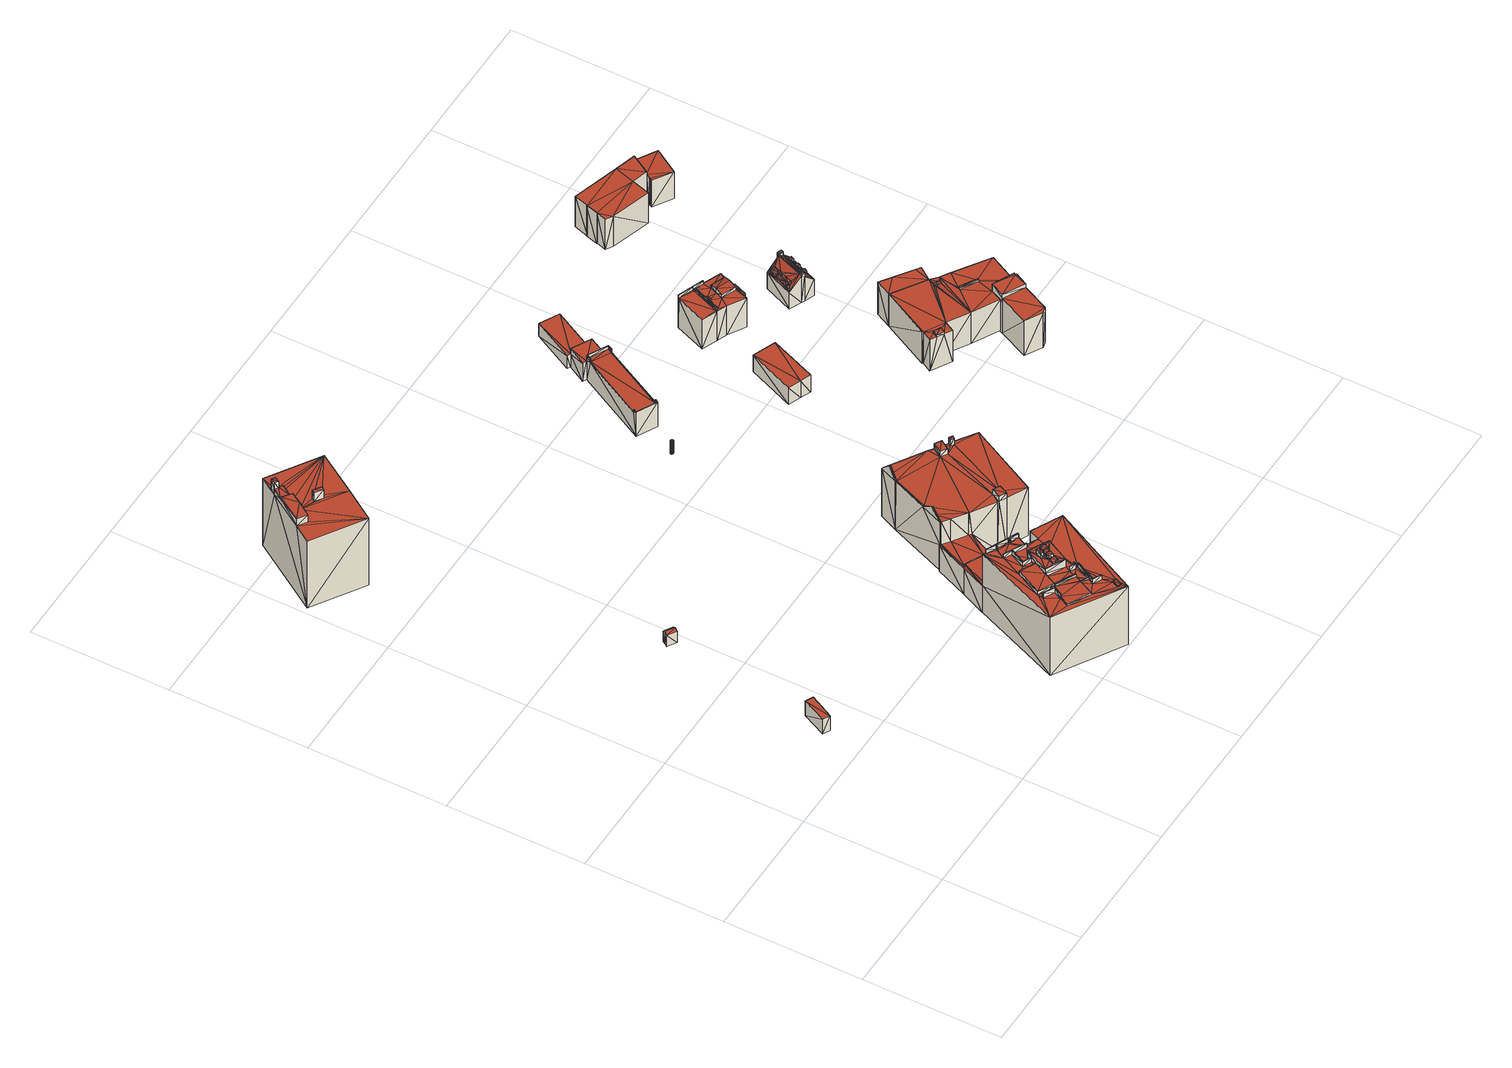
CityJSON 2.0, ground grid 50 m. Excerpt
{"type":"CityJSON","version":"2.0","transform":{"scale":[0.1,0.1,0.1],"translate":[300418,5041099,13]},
"CityObjects":{
"building1":{"type":"Building","geometry":[{"type":"MultiSurface","lod":"2","boundaries":[[[0,1,2]],[[2,1,3]],[[4,2,5]],[[2,3,5]],[[6,3,1]],[[6,5,3]],[[7,1,0]],[[7,6,1]],[[7,0,4]],[[0,2,4]],[[7,4,6]],[[4,5,6]]],"semantics":{"surfaces":[{"type":"GroundSurface"},{"type":"WallSurface"},{"type":"RoofSurface"}],"values":[0,0,1,1,1,1,1,1,1,1,2,2]}}]},
"building2":{"type":"Building","geometry":[{"type":"MultiSurface","lod":"2","boundaries":[[[8,9,10]],[[8,11,9]],[[8,12,11]],[[13,8,10]],[[9,11,14]],[[15,9,14]],[[16,9,15]],[[16,10,9]],[[17,14,12]],[[12,14,11]],[[18,17,8]],[[8,17,12]],[[19,8,13]],[[19,18,8]],[[19,10,16]],[[19,13,10]],[[18,15,14]],[[18,14,17]],[[19,16,18]],[[18,16,15]]],"semantics":{"surfaces":[{"type":"GroundSurface"},{"type":"WallSurface"},{"type":"RoofSurface"}],"values":[0,0,0,0,1,1,1,1,1,1,1,1,1,1,1,1,2,2,2,2]}}]},
"building3":{"type":"Building","geometry":[{"type":"MultiSurface","lod":"2","boundaries":[[[20,21,22]],[[20,23,21]],[[24,25,26]],[[24,26,27]],[[28,27,29]],[[28,24,27]],[[30,28,29]],[[31,28,30]],[[32,33,21]],[[32,21,23]],[[34,20,35]],[[20,22,35]],[[36,37,38]],[[37,26,38]],[[35,22,37]],[[22,21,37]],[[39,38,25]],[[26,21,33]],[[38,26,25]],[[37,21,26]],[[40,41,42]],[[42,41,43]],[[40,44,45]],[[40,42,44]],[[44,46,47]],[[45,44,47]],[[41,47,46]],[[41,46,43]],[[48,49,50]],[[50,49,51]],[[52,53,54]],[[54,53,55]],[[51,37,36]],[[51,56,37]],[[53,38,39]],[[31,53,39]],[[30,55,53]],[[31,30,53]],[[52,57,50]],[[52,54,57]],[[58,32,23]],[[34,58,20]],[[20,58,23]],[[59,51,49]],[[59,60,51]],[[61,56,51]],[[60,61,51]],[[62,50,57]],[[63,48,50]],[[64,50,62]],[[63,50,64]],[[63,64,59]],[[64,60,59]],[[58,29,32]],[[32,27,26]],[[32,29,27]],[[32,26,33]],[[60,37,61]],[[35,37,60]],[[34,64,62]],[[34,35,64]],[[35,60,64]],[[61,37,56]],[[34,62,54]],[[34,30,29]],[[34,54,30]],[[54,55,30]],[[54,62,57]],[[34,42,58]],[[34,29,44]],[[34,44,42]],[[58,43,29]],[[58,42,43]],[[44,29,46]],[[43,46,29]],[[41,45,47]],[[40,45,41]],[[48,59,49]],[[63,59,48]],[[50,38,53]],[[50,51,38]],[[51,36,38]],[[52,50,53]],[[28,25,24]],[[28,39,25]],[[31,39,28]]],"semantics":{"surfaces":[{"type":"GroundSurface"},{"type":"WallSurface"},{"type":"RoofSurface"}],"values":[0,0,1,1,1,1,1,1,1,1,1,1,1,1,1,1,1,1,1,1,1,1,1,1,1,1,1,1,1,1,1,1,1,1,1,1,1,1,1,1,1,1,1,1,1,1,1,1,1,1,1,1,1,2,2,2,2,2,2,2,2,2,2,2,2,2,2,2,2,2,2,2,2,2,2,2,2,2,2,2,2,2,2,2,2,2]}}]},
"building4":{"type":"Building","geometry":[{"type":"MultiSurface","lod":"2","boundaries":[[[65,66,67]],[[68,69,70]],[[68,70,71]],[[70,72,71]],[[72,73,74]],[[75,76,73]],[[76,74,73]],[[77,78,76]],[[79,77,80]],[[79,81,77]],[[77,81,78]],[[82,83,66]],[[76,78,74]],[[72,74,71]],[[71,74,84]],[[68,71,85]],[[82,66,65]],[[85,71,86]],[[68,85,87]],[[65,67,88]],[[89,68,87]],[[88,67,90]],[[89,87,91]],[[92,68,89]],[[90,68,92]],[[90,67,68]],[[93,94,95]],[[96,93,95]],[[97,95,98]],[[97,99,96]],[[95,100,98]],[[101,102,99]],[[97,96,95]],[[97,101,99]],[[103,100,104]],[[104,100,105]],[[103,98,100]],[[106,107,78]],[[106,78,81]],[[108,79,109]],[[79,80,109]],[[80,77,110]],[[109,80,110]],[[108,106,81]],[[108,81,79]],[[111,112,113]],[[113,112,114]],[[111,113,115]],[[113,116,115]],[[112,117,118]],[[112,118,114]],[[115,116,117]],[[116,118,117]],[[119,74,78]],[[120,119,107]],[[119,78,107]],[[110,77,121]],[[77,76,121]],[[122,123,75]],[[75,123,76]],[[123,121,76]],[[122,124,123]],[[124,125,123]],[[123,125,126]],[[127,128,129]],[[128,130,129]],[[100,127,128]],[[105,128,131]],[[100,128,105]],[[132,133,134]],[[132,135,133]],[[127,132,128]],[[127,135,132]],[[95,94,136]],[[94,137,136]],[[136,137,135]],[[137,133,135]],[[138,139,140]],[[140,139,141]],[[138,142,143]],[[138,140,142]],[[144,145,146]],[[144,147,145]],[[144,143,147]],[[147,143,142]],[[145,148,149]],[[150,151,152]],[[146,145,149]],[[150,149,151]],[[151,153,154]],[[151,154,155]],[[146,149,150]],[[152,151,155]],[[139,155,154]],[[139,154,141]],[[156,157,158]],[[156,159,157]],[[160,158,161]],[[161,158,157]],[[162,163,164]],[[163,165,166]],[[163,166,164]],[[164,166,167]],[[164,167,168]],[[169,168,170]],[[170,168,167]],[[162,156,163]],[[162,171,156]],[[172,160,173]],[[173,160,161]],[[149,174,175]],[[149,148,174]],[[151,172,153]],[[153,172,173]],[[176,175,177]],[[177,175,174]],[[178,176,177]],[[179,180,176]],[[179,176,178]],[[181,182,183]],[[181,184,182]],[[183,182,185]],[[183,185,186]],[[187,185,188]],[[187,186,185]],[[189,187,188]],[[189,188,190]],[[189,191,192]],[[189,190,191]],[[192,184,181]],[[192,191,184]],[[169,170,193]],[[169,193,194]],[[171,194,156]],[[156,193,159]],[[156,194,193]],[[195,165,163]],[[195,196,165]],[[132,197,198]],[[132,134,197]],[[195,198,196]],[[196,198,197]],[[179,128,127]],[[179,178,128]],[[178,131,128]],[[96,199,93]],[[96,200,199]],[[99,201,202]],[[99,102,201]],[[203,204,200]],[[204,199,200]],[[205,202,201]],[[206,202,205]],[[207,206,205]],[[207,205,208]],[[209,208,210]],[[209,207,208]],[[211,212,213]],[[212,214,213]],[[203,214,204]],[[203,213,214]],[[209,210,212]],[[209,212,211]],[[215,86,216]],[[215,85,86]],[[216,86,71]],[[216,71,217]],[[217,84,218]],[[217,71,84]],[[119,218,74]],[[74,218,84]],[[219,220,217]],[[221,222,223]],[[224,225,222]],[[221,224,222]],[[223,222,219]],[[222,220,219]],[[226,72,70]],[[226,224,72]],[[224,227,73]],[[221,227,224]],[[224,73,72]],[[228,229,69]],[[228,69,68]],[[69,226,70]],[[226,230,231]],[[229,230,226]],[[229,226,69]],[[230,222,231]],[[231,222,225]],[[232,233,234]],[[232,235,233]],[[232,236,235]],[[236,237,235]],[[238,239,240]],[[238,240,241]],[[90,92,240]],[[239,90,240]],[[240,92,242]],[[243,65,244]],[[65,88,244]],[[243,244,245]],[[244,88,246]],[[247,82,248]],[[248,65,243]],[[82,65,248]],[[249,248,243]],[[246,88,239]],[[88,90,239]],[[250,89,251]],[[89,91,251]],[[251,91,252]],[[242,92,250]],[[92,89,250]],[[241,240,253]],[[241,253,254]],[[255,253,256]],[[255,254,253]],[[238,255,256]],[[238,256,239]],[[257,258,259]],[[66,260,259]],[[257,259,260]],[[66,259,67]],[[259,261,67]],[[262,66,83]],[[262,260,66]],[[67,228,68]],[[228,263,264]],[[263,265,264]],[[261,263,228]],[[261,228,67]],[[265,266,264]],[[264,266,267]],[[267,237,268]],[[237,269,215]],[[266,237,267]],[[237,215,268]],[[249,270,271]],[[249,271,248]],[[247,262,83]],[[247,83,82]],[[272,257,260]],[[273,257,272]],[[274,275,258]],[[275,259,258]],[[273,272,274]],[[272,275,274]],[[244,276,277]],[[245,244,277]],[[270,276,271]],[[270,277,276]],[[251,278,279]],[[278,280,279]],[[252,91,87]],[[252,281,282]],[[252,87,281]],[[281,87,283]],[[87,234,283]],[[234,269,284]],[[87,85,215]],[[234,215,269]],[[87,215,234]],[[285,286,287]],[[285,288,286]],[[289,287,290]],[[290,287,286]],[[291,289,290]],[[291,290,292]],[[293,294,295]],[[293,295,296]],[[285,296,288]],[[288,296,295]],[[122,294,293]],[[75,73,227]],[[122,227,294]],[[294,297,298]],[[227,297,294]],[[297,119,120]],[[298,297,120]],[[122,75,227]],[[126,299,300]],[[125,299,126]],[[301,302,303]],[[301,303,304]],[[299,304,300]],[[300,304,303]],[[301,291,302]],[[302,291,292]],[[180,129,176]],[[176,129,130]],[[305,306,307]],[[307,306,308]],[[309,307,310]],[[309,305,307]],[[311,312,306]],[[312,308,306]],[[309,310,311]],[[310,312,311]],[[313,314,315]],[[315,314,316]],[[317,318,314]],[[314,319,316]],[[314,318,319]],[[320,321,322]],[[320,322,323]],[[324,323,325]],[[323,326,325]],[[323,322,326]],[[327,328,313]],[[320,329,321]],[[327,313,330]],[[330,313,315]],[[320,328,329]],[[313,328,320]],[[331,327,330]],[[332,327,331]],[[332,333,334]],[[332,331,333]],[[334,333,328]],[[333,329,328]],[[318,325,319]],[[319,325,326]],[[317,323,324]],[[317,314,323]],[[335,336,337]],[[335,338,336]],[[335,339,340]],[[335,340,338]],[[337,336,341]],[[336,342,341]],[[339,341,342]],[[339,342,340]],[[343,344,97]],[[344,101,97]],[[343,104,344]],[[343,103,104]],[[112,115,117]],[[111,115,112]],[[95,136,100]],[[100,136,135]],[[100,135,127]],[[138,143,139]],[[144,146,150]],[[144,150,143]],[[150,152,143]],[[152,155,143]],[[139,143,155]],[[169,194,171]],[[169,164,168]],[[162,164,169]],[[162,169,171]],[[130,132,195]],[[149,172,151]],[[172,156,160]],[[130,195,163]],[[160,156,158]],[[132,198,195]],[[172,130,156]],[[149,175,172]],[[175,130,172]],[[128,132,130]],[[176,130,175]],[[130,163,156]],[[181,183,186]],[[187,181,186]],[[189,181,187]],[[189,192,181]],[[209,206,207]],[[206,203,202]],[[99,202,96]],[[209,211,203]],[[203,211,213]],[[203,200,202]],[[209,203,206]],[[96,202,200]],[[215,216,217]],[[268,217,220]],[[267,268,220]],[[230,267,220]],[[230,220,222]],[[264,267,230]],[[228,230,229]],[[228,264,230]],[[268,215,217]],[[219,218,119]],[[219,119,297]],[[219,217,218]],[[226,231,224]],[[224,231,225]],[[223,219,297]],[[223,297,227]],[[221,223,227]],[[232,234,284]],[[232,284,236]],[[280,281,283]],[[278,281,280]],[[278,282,281]],[[238,254,255]],[[238,241,254]],[[243,277,270]],[[243,245,277]],[[249,243,270]],[[257,274,258]],[[273,274,257]],[[251,252,282]],[[251,282,278]],[[253,233,263]],[[253,263,275]],[[250,280,253]],[[266,235,237]],[[265,235,266]],[[275,263,261]],[[280,283,234]],[[275,261,259]],[[247,272,262]],[[265,233,235]],[[256,253,275]],[[247,248,271]],[[247,271,272]],[[280,234,233]],[[262,272,260]],[[250,279,280]],[[244,246,276]],[[250,251,279]],[[271,276,256]],[[271,256,272]],[[256,275,272]],[[240,242,253]],[[246,239,276]],[[253,280,233]],[[276,239,256]],[[263,233,265]],[[242,250,253]],[[236,269,237]],[[236,284,269]],[[291,293,285]],[[285,293,296]],[[289,285,287]],[[291,285,289]],[[125,293,291]],[[125,291,301]],[[122,125,124]],[[301,304,299]],[[125,301,299]],[[122,293,125]],[[179,127,180]],[[180,127,129]],[[309,311,306]],[[309,306,305]],[[313,320,314]],[[314,320,323]],[[327,334,328]],[[332,334,327]],[[318,324,325]],[[317,324,318]],[[339,337,341]],[[335,337,339]],[[343,316,103]],[[97,98,308]],[[343,97,333]],[[336,308,98]],[[336,98,342]],[[103,342,98]],[[333,97,312]],[[103,338,340]],[[343,331,330]],[[103,316,319]],[[312,97,308]],[[343,330,316]],[[343,333,331]],[[103,340,342]],[[329,310,307]],[[307,308,326]],[[322,307,326]],[[329,307,322]],[[333,310,329]],[[326,308,336]],[[338,326,336]],[[319,326,338]],[[103,319,338]],[[333,312,310]],[[330,315,316]],[[321,329,322]],[[108,147,113]],[[108,344,147]],[[120,107,133]],[[108,110,344]],[[108,113,106]],[[108,109,110]],[[120,133,137]],[[106,157,107]],[[193,167,107]],[[185,105,131]],[[214,120,137]],[[210,303,212]],[[344,208,101]],[[106,161,157]],[[193,107,157]],[[116,154,161]],[[110,208,344]],[[147,142,140]],[[214,137,199]],[[185,131,178]],[[116,161,118]],[[344,104,190]],[[208,205,101]],[[113,147,140]],[[101,205,201]],[[204,214,199]],[[154,173,161]],[[303,290,212]],[[104,105,182]],[[188,178,148]],[[94,199,137]],[[123,300,121]],[[286,295,212]],[[170,167,193]],[[133,107,167]],[[116,141,154]],[[134,133,166]],[[106,118,161]],[[93,199,94]],[[344,190,147]],[[153,173,154]],[[148,177,174]],[[134,166,197]],[[188,185,178]],[[101,201,102]],[[110,121,210]],[[145,188,148]],[[121,300,210]],[[191,104,182]],[[113,114,106]],[[113,141,116]],[[302,292,290]],[[302,290,303]],[[214,295,120]],[[123,126,300]],[[288,295,286]],[[106,114,118]],[[191,182,184]],[[165,197,166]],[[182,105,185]],[[148,178,177]],[[290,286,212]],[[210,300,303]],[[159,193,157]],[[145,190,188]],[[110,210,208]],[[212,295,214]],[[113,140,141]],[[294,298,295]],[[295,298,120]],[[147,190,145]],[[196,197,165]],[[190,104,191]],[[133,167,166]]],"semantics":{"surfaces":[{"type":"GroundSurface"},{"type":"WallSurface"},{"type":"RoofSurface"}],"values":[0,0,0,0,0,0,0,0,0,0,0,0,0,0,0,0,0,0,0,0,0,0,0,0,0,0,1,1,1,1,1,1,1,1,1,1,1,1,1,1,1,1,1,1,1,1,1,1,1,1,1,1,1,1,1,1,1,1,1,1,1,1,1,1,1,1,1,1,1,1,1,1,1,1,1,1,1,1,1,1,1,1,1,1,1,1,1,1,1,1,1,1,1,1,1,1,1,1,1,1,1,1,1,1,1,1,1,1,1,1,1,1,1,1,1,1,1,1,1,1,1,1,1,1,1,1,1,1,1,1,1,1,1,1,1,1,1,1,1,1,1,1,1,1,1,1,1,1,1,1,1,1,1,1,1,1,1,1,1,1,1,1,1,1,1,1,1,1,1,1,1,1,1,1,1,1,1,1,1,1,1,1,1,1,1,1,1,1,1,1,1,1,1,1,1,1,1,1,1,1,1,1,1,1,1,1,1,1,1,1,1,1,1,1,1,1,1,1,1,1,1,1,1,1,1,1,1,1,1,1,1,1,1,1,1,1,1,1,1,1,1,1,1,1,1,1,1,1,1,1,1,1,1,1,1,1,1,1,1,1,1,1,1,1,1,1,1,1,1,1,1,1,1,1,1,1,1,1,1,1,1,1,1,1,1,1,1,1,1,1,1,1,1,1,1,1,1,1,1,1,1,1,1,1,1,1,1,1,1,1,1,1,1,1,1,1,1,1,1,1,1,1,1,1,1,1,1,1,1,1,1,1,1,1,1,1,1,2,2,2,2,2,2,2,2,2,2,2,2,2,2,2,2,2,2,2,2,2,2,2,2,2,2,2,2,2,2,2,2,2,2,2,2,2,2,2,2,2,2,2,2,2,2,2,2,2,2,2,2,2,2,2,2,2,2,2,2,2,2,2,2,2,2,2,2,2,2,2,2,2,2,2,2,2,2,2,2,2,2,2,2,2,2,2,2,2,2,2,2,2,2,2,2,2,2,2,2,2,2,2,2,2,2,2,2,2,2,2,2,2,2,2,2,2,2,2,2,2,2,2,2,2,2,2,2,2,2,2,2,2,2,2,2,2,2,2,2,2,2,2,2,2,2,2,2,2,2,2,2,2,2,2,2,2,2,2,2,2,2,2,2,2,2,2,2,2,2,2,2,2,2,2,2,2,2,2,2,2,2,2,2,2,2,2,2,2,2,2,2,2,2,2,2,2,2,2,2,2,2,2,2,2,2,2,2,2,2,2,2,2,2,2,2,2,2,2,2,2]}}]},
"building5":{"type":"Building","geometry":[{"type":"MultiSurface","lod":"2","boundaries":[[[345,346,347]],[[348,349,350]],[[351,352,353]],[[354,349,348]],[[345,348,346]],[[349,353,355]],[[349,355,356]],[[354,353,349]],[[354,348,345]],[[351,357,352]],[[358,359,360]],[[354,360,353]],[[361,362,363]],[[364,365,351]],[[359,366,360]],[[367,364,351]],[[362,358,360]],[[367,368,364]],[[362,360,363]],[[360,351,353]],[[363,360,354]],[[360,367,351]],[[362,369,358]],[[370,369,362]],[[371,372,364]],[[364,372,365]],[[373,371,368]],[[368,371,364]],[[372,374,365]],[[365,374,351]],[[351,375,357]],[[374,375,351]],[[375,376,357]],[[357,376,352]],[[377,353,352]],[[377,352,376]],[[378,353,377]],[[378,355,353]],[[379,356,355]],[[379,355,378]],[[380,356,379]],[[380,349,356]],[[350,349,380]],[[381,350,380]],[[382,373,367]],[[367,373,368]],[[383,382,360]],[[360,382,367]],[[384,383,366]],[[366,383,360]],[[385,384,359]],[[359,384,366]],[[386,350,381]],[[386,348,350]],[[387,348,386]],[[387,346,348]],[[347,346,387]],[[388,347,387]],[[389,347,388]],[[389,345,347]],[[354,345,389]],[[390,354,389]],[[358,385,359]],[[369,385,358]],[[391,354,390]],[[391,363,354]],[[392,370,361]],[[361,370,362]],[[392,363,391]],[[392,361,363]],[[370,383,369]],[[369,383,385]],[[385,383,384]],[[370,391,383]],[[383,374,382]],[[392,391,370]],[[382,371,373]],[[391,390,383]],[[382,374,371]],[[390,389,386]],[[371,374,372]],[[389,388,387]],[[383,377,374]],[[389,387,386]],[[374,376,375]],[[390,386,380]],[[374,377,376]],[[386,381,380]],[[390,377,383]],[[390,380,377]],[[380,378,377]],[[380,379,378]]],"semantics":{"surfaces":[{"type":"GroundSurface"},{"type":"WallSurface"},{"type":"RoofSurface"}],"values":[0,0,0,0,0,0,0,0,0,0,0,0,0,0,0,0,0,0,0,0,0,0,1,1,1,1,1,1,1,1,1,1,1,1,1,1,1,1,1,1,1,1,1,1,1,1,1,1,1,1,1,1,1,1,1,1,1,1,1,1,1,1,1,1,1,1,1,1,1,1,2,2,2,2,2,2,2,2,2,2,2,2,2,2,2,2,2,2,2,2,2,2]}}]},
"building6":{"type":"Building","geometry":[{"type":"MultiSurface","lod":"2","boundaries":[[[393,394,395]],[[393,395,396]],[[397,396,398]],[[398,396,399]],[[400,398,401]],[[402,394,393]],[[401,398,403]],[[400,397,398]],[[397,393,396]],[[404,393,397]],[[405,406,407]],[[406,408,407]],[[405,402,406]],[[402,393,406]],[[409,410,411]],[[411,410,412]],[[413,400,414]],[[400,401,414]],[[413,415,397]],[[413,397,400]],[[414,401,416]],[[401,403,416]],[[417,416,398]],[[398,416,403]],[[418,417,419]],[[417,399,419]],[[417,398,399]],[[408,399,396]],[[408,419,399]],[[420,393,404]],[[420,406,393]],[[420,415,418]],[[415,417,418]],[[420,404,415]],[[404,397,415]],[[421,422,423]],[[421,424,422]],[[425,411,426]],[[425,409,411]],[[427,428,422]],[[427,422,424]],[[427,425,426]],[[427,426,428]],[[408,396,412]],[[407,412,410]],[[396,395,412]],[[429,430,431]],[[430,395,431]],[[407,408,412]],[[412,395,430]],[[432,395,394]],[[432,431,395]],[[433,434,435]],[[434,436,435]],[[437,435,436]],[[438,435,437]],[[438,430,429]],[[438,437,430]],[[439,440,441]],[[440,442,441]],[[441,434,433]],[[441,442,434]],[[439,432,440]],[[423,440,394]],[[405,423,402]],[[405,421,423]],[[440,432,394]],[[402,423,394]],[[413,414,417]],[[413,417,415]],[[414,416,417]],[[420,408,406]],[[420,418,408]],[[418,419,408]],[[405,407,427]],[[427,424,421]],[[427,407,425]],[[425,407,410]],[[425,410,409]],[[405,427,421]],[[432,435,431]],[[439,441,433]],[[438,429,435]],[[432,433,435]],[[429,431,435]],[[439,433,432]],[[411,437,442]],[[442,436,434]],[[442,437,436]],[[423,442,440]],[[423,422,442]],[[412,430,437]],[[428,411,422]],[[411,412,437]],[[428,426,411]],[[422,411,442]]],"semantics":{"surfaces":[{"type":"GroundSurface"},{"type":"WallSurface"},{"type":"RoofSurface"}],"values":[0,0,0,0,0,0,0,0,0,0,1,1,1,1,1,1,1,1,1,1,1,1,1,1,1,1,1,1,1,1,1,1,1,1,1,1,1,1,1,1,1,1,1,1,1,1,1,1,1,1,1,1,1,1,1,1,1,1,1,1,1,1,1,1,1,1,1,1,2,2,2,2,2,2,2,2,2,2,2,2,2,2,2,2,2,2,2,2,2,2,2,2,2,2,2,2]}}]},
"building7":{"type":"Building","geometry":[{"type":"MultiSurface","lod":"2","boundaries":[[[443,444,445]],[[444,446,447]],[[445,444,447]],[[443,448,444]],[[449,447,450]],[[449,445,447]],[[451,450,446]],[[446,450,447]],[[452,451,446]],[[452,446,444]],[[453,452,448]],[[448,452,444]],[[454,453,443]],[[443,453,448]],[[454,445,449]],[[454,443,445]],[[454,452,453]],[[449,450,452]],[[454,449,452]],[[452,450,451]]],"semantics":{"surfaces":[{"type":"GroundSurface"},{"type":"WallSurface"},{"type":"RoofSurface"}],"values":[0,0,0,0,1,1,1,1,1,1,1,1,1,1,1,1,2,2,2,2]}}]},
"building8":{"type":"Building","geometry":[{"type":"MultiSurface","lod":"2","boundaries":[[[455,456,457]],[[458,459,460]],[[459,461,460]],[[457,462,461]],[[460,463,464]],[[455,457,459]],[[459,457,461]],[[460,461,463]],[[463,465,464]],[[466,467,468]],[[466,464,467]],[[467,465,469]],[[464,465,467]],[[470,460,466]],[[460,464,466]],[[471,458,472]],[[472,460,470]],[[458,460,472]],[[473,472,470]],[[471,474,475]],[[475,474,476]],[[476,474,462]],[[458,475,459]],[[476,462,457]],[[471,475,458]],[[477,457,456]],[[477,476,457]],[[478,456,455]],[[478,477,456]],[[478,459,475]],[[478,455,459]],[[474,479,461]],[[474,461,462]],[[479,480,463]],[[479,463,461]],[[480,465,463]],[[480,469,465]],[[481,482,483]],[[484,481,483]],[[485,481,484]],[[485,486,481]],[[487,468,467]],[[487,467,488]],[[489,487,488]],[[489,488,490]],[[491,492,493]],[[492,494,493]],[[495,496,497]],[[495,497,498]],[[499,495,498]],[[500,495,499]],[[500,499,501]],[[499,502,501]],[[491,501,502]],[[491,502,492]],[[473,490,472]],[[473,489,490]],[[503,504,505]],[[503,505,506]],[[496,506,497]],[[496,503,506]],[[507,482,508]],[[507,483,482]],[[509,486,485]],[[509,510,486]],[[511,507,508]],[[510,511,508]],[[509,511,510]],[[493,494,504]],[[494,505,504]],[[475,476,477]],[[478,475,477]],[[507,484,483]],[[511,484,507]],[[509,484,511]],[[509,485,484]],[[470,466,487]],[[473,470,489]],[[489,470,487]],[[487,466,468]],[[493,504,501]],[[500,501,496]],[[491,493,501]],[[500,496,495]],[[501,504,496]],[[496,504,503]],[[505,467,469]],[[494,467,505]],[[474,482,479]],[[508,482,474]],[[471,490,486]],[[486,492,499]],[[471,486,510]],[[482,498,506]],[[482,506,479]],[[490,492,486]],[[481,498,482]],[[486,499,481]],[[471,508,474]],[[481,499,498]],[[492,502,499]],[[471,510,508]],[[498,497,506]],[[505,469,480]],[[488,467,494]],[[490,488,492]],[[479,506,480]],[[471,472,490]],[[506,505,480]],[[492,488,494]]],"semantics":{"surfaces":[{"type":"GroundSurface"},{"type":"WallSurface"},{"type":"RoofSurface"}],"values":[0,0,0,0,0,0,0,0,0,1,1,1,1,1,1,1,1,1,1,1,1,1,1,1,1,1,1,1,1,1,1,1,1,1,1,1,1,1,1,1,1,1,1,1,1,1,1,1,1,1,1,1,1,1,1,1,1,1,1,1,1,1,1,1,1,1,1,1,1,1,2,2,2,2,2,2,2,2,2,2,2,2,2,2,2,2,2,2,2,2,2,2,2,2,2,2,2,2,2,2,2,2,2,2,2,2,2,2,2,2]}}]},
"building9":{"type":"Building","geometry":[{"type":"MultiSurface","lod":"2","boundaries":[[[512,513,514]],[[515,516,517]],[[514,513,518]],[[518,519,520]],[[517,521,513]],[[515,517,512]],[[512,517,513]],[[520,522,523]],[[519,524,525]],[[518,513,519]],[[520,519,522]],[[519,525,522]],[[526,520,527]],[[520,523,527]],[[528,518,526]],[[518,520,526]],[[529,512,530]],[[512,514,530]],[[531,515,529]],[[515,512,529]],[[530,518,528]],[[530,514,518]],[[532,527,523]],[[532,523,522]],[[532,522,533]],[[522,525,533]],[[534,535,524]],[[536,533,525]],[[535,537,536]],[[535,536,525]],[[538,537,535]],[[524,535,525]],[[539,538,535]],[[540,538,539]],[[541,542,543]],[[543,536,537]],[[541,543,537]],[[540,542,541]],[[540,539,542]],[[544,534,519]],[[519,534,524]],[[545,546,513]],[[545,513,521]],[[546,544,519]],[[546,519,513]],[[547,521,517]],[[547,545,521]],[[548,549,550]],[[550,549,551]],[[552,548,550]],[[553,548,552]],[[554,517,516]],[[554,547,517]],[[531,516,515]],[[531,554,516]],[[553,552,555]],[[552,556,555]],[[555,556,551]],[[555,551,549]],[[557,558,559]],[[558,560,559]],[[561,562,563]],[[561,559,562]],[[562,559,560]],[[564,565,557]],[[565,558,557]],[[564,566,565]],[[566,561,563]],[[564,561,566]],[[526,527,532]],[[526,532,567]],[[528,526,567]],[[530,528,566]],[[530,566,563]],[[563,562,546]],[[566,528,565]],[[530,563,546]],[[528,558,565]],[[558,567,560]],[[560,567,544]],[[560,544,546]],[[528,567,558]],[[562,560,546]],[[531,552,554]],[[547,551,546]],[[531,529,552]],[[554,550,547]],[[552,529,556]],[[547,546,545]],[[530,546,551]],[[550,551,547]],[[529,530,556]],[[554,552,550]],[[530,551,556]],[[567,535,534]],[[567,532,539]],[[567,539,535]],[[539,532,542]],[[542,532,543]],[[543,533,536]],[[543,532,533]],[[544,567,534]],[[540,537,538]],[[540,541,537]],[[553,549,548]],[[553,555,549]],[[564,559,561]],[[564,557,559]]],"semantics":{"surfaces":[{"type":"GroundSurface"},{"type":"WallSurface"},{"type":"RoofSurface"}],"values":[0,0,0,0,0,0,0,0,0,0,0,0,1,1,1,1,1,1,1,1,1,1,1,1,1,1,1,1,1,1,1,1,1,1,1,1,1,1,1,1,1,1,1,1,1,1,1,1,1,1,1,1,1,1,1,1,1,1,1,1,1,1,1,1,1,1,1,1,1,2,2,2,2,2,2,2,2,2,2,2,2,2,2,2,2,2,2,2,2,2,2,2,2,2,2,2,2,2,2,2,2,2,2,2,2,2,2,2]}}]},
"building10":{"type":"Building","geometry":[{"type":"MultiSurface","lod":"2","boundaries":[[[568,569,570]],[[516,570,517]],[[569,571,572]],[[571,573,574]],[[570,569,572]],[[570,572,517]],[[571,574,572]],[[575,576,577]],[[575,577,568]],[[568,577,569]],[[577,571,569]],[[577,578,571]],[[575,568,579]],[[568,570,579]],[[580,579,570]],[[580,570,516]],[[580,516,581]],[[516,517,581]],[[581,517,582]],[[581,582,583]],[[517,572,582]],[[582,572,584]],[[572,574,584]],[[576,583,577]],[[577,583,582]],[[585,584,574]],[[585,574,573]],[[578,585,573]],[[578,573,571]],[[580,581,579]],[[579,581,583]],[[575,579,576]],[[579,583,576]],[[578,584,585]],[[578,582,584]],[[577,582,578]]],"semantics":{"surfaces":[{"type":"GroundSurface"},{"type":"WallSurface"},{"type":"RoofSurface"}],"values":[0,0,0,0,0,0,0,1,1,1,1,1,1,1,1,1,1,1,1,1,1,1,1,1,1,1,1,1,1,2,2,2,2,2,2,2]}}]},
"building11":{"type":"Building","geometry":[{"type":"MultiSurface","lod":"2","boundaries":[[[586,518,587]],[[587,518,588]],[[518,520,588]],[[588,520,589]],[[590,528,586]],[[586,528,518]],[[590,586,591]],[[586,587,591]],[[591,587,592]],[[587,588,592]],[[592,588,593]],[[588,589,593]],[[528,526,520]],[[528,520,518]],[[593,520,526]],[[593,589,520]],[[591,592,528]],[[590,591,528]],[[528,592,526]],[[592,593,526]]],"semantics":{"surfaces":[{"type":"GroundSurface"},{"type":"WallSurface"},{"type":"RoofSurface"}],"values":[0,0,0,0,1,1,1,1,1,1,1,1,1,1,1,1,2,2,2,2]}}]},
"building12":{"type":"Building","geometry":[{"type":"MultiSurface","lod":"2","boundaries":[[[594,595,596]],[[596,597,598]],[[596,598,599]],[[600,596,601]],[[594,596,600]],[[596,602,597]],[[595,602,596]],[[603,604,605]],[[604,606,605]],[[607,608,609]],[[610,611,612]],[[613,611,610]],[[614,615,611]],[[616,617,618]],[[617,619,618]],[[619,620,618]],[[621,622,623]],[[624,625,626]],[[627,628,629]],[[627,629,630]],[[631,632,633]],[[634,613,635]],[[636,637,638]],[[636,638,639]],[[640,641,642]],[[643,644,614]],[[645,646,647]],[[648,649,650]],[[651,652,626]],[[653,619,617]],[[654,655,656]],[[657,658,659]],[[660,607,661]],[[661,607,609]],[[623,622,662]],[[622,663,662]],[[621,664,665]],[[643,666,667]],[[643,644,666]],[[664,663,662]],[[665,664,662]],[[606,646,647]],[[605,606,647]],[[616,658,668]],[[668,658,659]],[[669,670,671]],[[672,669,671]],[[673,655,656]],[[624,655,673]],[[636,627,630]],[[636,630,637]],[[640,633,641]],[[640,631,633]],[[643,634,635]],[[643,635,644]],[[647,646,649]],[[646,650,649]],[[626,652,655]],[[652,656,655]],[[618,620,658]],[[620,659,658]],[[662,663,674]],[[662,674,607]],[[674,608,607]],[[675,676,677]],[[677,676,678]],[[679,669,672]],[[679,680,669]],[[676,681,682]],[[676,682,678]],[[682,681,683]],[[679,684,680]],[[679,685,684]],[[686,683,681]],[[686,601,683]],[[601,596,683]],[[684,597,602]],[[684,670,597]],[[685,670,684]],[[685,671,670]],[[687,602,595]],[[687,684,602]],[[670,688,597]],[[597,688,598]],[[675,677,686]],[[677,601,686]],[[677,600,601]],[[689,600,677]],[[689,594,600]],[[683,596,690]],[[596,599,690]],[[690,599,598]],[[690,598,688]],[[594,687,595]],[[689,687,594]],[[678,682,680]],[[682,669,680]],[[610,691,639]],[[610,692,691]],[[610,611,692]],[[693,692,680]],[[694,611,612]],[[678,611,615]],[[678,680,611]],[[610,639,638]],[[629,628,687]],[[687,628,680]],[[628,693,680]],[[611,680,692]],[[689,677,678]],[[687,680,684]],[[689,635,687]],[[695,615,614]],[[633,614,644]],[[632,695,614]],[[635,613,638]],[[633,632,614]],[[635,638,637]],[[689,642,641]],[[689,633,644]],[[613,610,638]],[[635,637,687]],[[630,629,687]],[[637,630,687]],[[689,641,633]],[[689,644,635]],[[689,678,642]],[[695,678,615]],[[642,678,695]],[[696,642,695]],[[640,642,696]],[[667,614,611]],[[643,614,667]],[[696,695,632]],[[631,696,632]],[[640,696,631]],[[636,697,627]],[[667,611,613]],[[634,667,613]],[[643,667,634]],[[636,639,697]],[[697,639,691]],[[697,691,692]],[[627,697,628]],[[697,693,628]],[[697,692,693]],[[685,672,671]],[[679,672,685]],[[675,686,681]],[[675,681,676]],[[698,616,657]],[[657,616,658]],[[654,624,655]],[[699,624,654]],[[653,617,616]],[[698,653,616]],[[616,618,658]],[[624,626,655]],[[651,626,625]],[[699,625,624]],[[699,651,625]],[[669,688,670]],[[682,683,669]],[[683,603,669]],[[683,621,603]],[[683,690,622]],[[603,700,669]],[[683,622,621]],[[621,701,603]],[[621,660,701]],[[660,661,701]],[[622,690,663]],[[663,690,674]],[[690,688,620]],[[669,698,699]],[[669,700,698]],[[669,654,688]],[[669,699,654]],[[698,651,699]],[[661,646,645]],[[700,653,698]],[[657,659,652]],[[657,652,651]],[[653,650,619]],[[654,656,688]],[[648,650,653]],[[690,620,650]],[[698,657,651]],[[690,646,609]],[[690,650,646]],[[659,688,652]],[[700,648,653]],[[652,688,656]],[[620,688,659]],[[661,609,646]],[[701,661,645]],[[674,690,609]],[[650,620,619]],[[621,623,665]],[[623,662,665]],[[621,665,660]],[[660,665,607]],[[665,662,607]],[[605,647,649]],[[701,645,605]],[[603,701,605]],[[645,647,605]],[[648,605,649]],[[603,605,700]],[[700,605,648]]],"semantics":{"surfaces":[{"type":"GroundSurface"},{"type":"WallSurface"},{"type":"RoofSurface"}],"values":[0,0,0,0,0,0,0,1,1,1,1,1,1,1,1,1,1,1,1,1,1,1,1,1,1,1,1,1,1,1,1,1,1,1,1,1,1,1,1,1,1,1,1,1,1,1,1,1,1,1,1,1,1,1,1,1,1,1,1,1,1,1,1,1,1,1,1,1,1,1,1,1,1,1,1,1,1,1,1,1,1,1,1,1,1,1,1,1,1,1,1,1,1,1,1,2,2,2,2,2,2,2,2,2,2,2,2,2,2,2,2,2,2,2,2,2,2,2,2,2,2,2,2,2,2,2,2,2,2,2,2,2,2,2,2,2,2,2,2,2,2,2,2,2,2,2,2,2,2,2,2,2,2,2,2,2,2,2,2,2,2,2,2,2,2,2,2,2,2,2,2,2,2,2,2,2,2,2,2,2,2,2,2,2,2,2,2,2,2,2,2,2,2,2,2,2,2,2,2,2,2,2,2,2,2,2,2,2,2,2]}}]},
"building13":{"type":"Building","geometry":[{"type":"MultiSurface","lod":"2","boundaries":[[[702,703,704]],[[702,705,703]],[[706,702,707]],[[706,708,702]],[[709,710,705]],[[711,712,706]],[[708,709,705]],[[712,708,706]],[[708,705,702]],[[708,713,709]],[[714,710,715]],[[714,705,710]],[[716,715,710]],[[716,710,709]],[[717,704,718]],[[717,702,704]],[[718,703,719]],[[718,704,703]],[[714,719,705]],[[705,719,703]],[[720,707,721]],[[720,706,707]],[[722,706,720]],[[722,711,706]],[[721,707,702]],[[721,702,717]],[[723,716,713]],[[713,716,709]],[[708,723,713]],[[724,723,708]],[[725,724,712]],[[712,724,708]],[[722,725,711]],[[711,725,712]],[[722,720,725]],[[724,716,723]],[[725,720,724]],[[724,714,716]],[[720,721,717]],[[717,718,719]],[[720,717,724]],[[716,714,715]],[[717,719,714]],[[724,717,714]]],"semantics":{"surfaces":[{"type":"GroundSurface"},{"type":"WallSurface"},{"type":"RoofSurface"}],"values":[0,0,0,0,0,0,0,0,0,0,1,1,1,1,1,1,1,1,1,1,1,1,1,1,1,1,1,1,1,1,1,1,1,1,2,2,2,2,2,2,2,2,2,2]}}]},
"building14":{"type":"Building","geometry":[{"type":"MultiSurface","lod":"2","boundaries":[[[726,727,728]],[[729,726,728]],[[726,730,727]],[[729,728,711]],[[728,727,731]],[[711,728,732]],[[733,732,734]],[[733,711,732]],[[735,734,728]],[[728,734,732]],[[736,711,733]],[[736,729,711]],[[736,737,729]],[[729,737,726]],[[738,730,739]],[[738,727,730]],[[737,730,726]],[[737,739,730]],[[735,731,740]],[[735,728,731]],[[738,740,727]],[[727,740,731]],[[737,738,739]],[[735,740,738]],[[737,735,738]],[[733,734,735]],[[736,735,737]],[[736,733,735]]],"semantics":{"surfaces":[{"type":"GroundSurface"},{"type":"WallSurface"},{"type":"RoofSurface"}],"values":[0,0,0,0,0,0,1,1,1,1,1,1,1,1,1,1,1,1,1,1,1,1,2,2,2,2,2,2]}}]}
},
"vertices":[
[426,712,0],[383,625,0],[399,725,0],[357,638,0],[399,725,66],[357,638,66],[383,625,66],[426,712,66],
[470,1235,10],[440,1254,10],[446,1264,10],[434,1244,10],[465,1225,10],[477,1246,10],[434,1244,58],[440,1254,66],[446,1264,58],[465,1225,58],[470,1235,66],[477,1246,58],
[354,2433,21],[7,2294,21],[172,2550,21],[189,2177,21],[80,2334,354],[47,2355,354],[47,2355,322],[80,2334,322],[113,2383,354],[113,2383,322],[137,2422,322],[137,2422,354],[189,2177,322],[7,2294,322],[354,2433,322],[172,2550,322],[130,2484,347],[130,2484,322],[104,2445,347],[104,2445,354],[203,2354,360],[195,2343,360],[203,2354,322],[195,2343,322],[175,2373,322],[175,2373,360],[167,2362,322],[167,2362,360],[143,2476,373],[131,2483,373],[143,2476,347],[131,2483,347],[157,2468,347],[130,2427,347],[157,2468,322],[130,2427,322],[131,2483,322],[143,2476,322],[261,2288,322],[141,2501,373],[141,2501,322],[132,2484,322],[146,2481,322],[153,2494,373],[153,2494,322],
[1471,814,2],[1346,546,2],[1317,561,2],[1240,611,2],[1199,525,2],[1197,525,2],[1099,559,2],[1191,514,2],[1148,426,2],[1060,468,2],[1181,410,2],[1162,373,2],[1204,350,2],[930,149,2],[1331,335,2],[1222,389,2],[1167,5,2],[1548,763,2],[1418,510,2],[1060,469,2],[1150,672,2],[1147,674,2],[1234,883,2],[1459,821,2],[1400,861,2],[1440,834,2],[1262,948,2],[1417,849,2],[1108,319,265],[1097,297,265],[1097,297,281],[1108,319,284],[1117,337,299],[1073,250,299],[1109,320,284],[1073,250,281],[1117,337,265],[1109,320,265],[1143,215,299],[1143,215,265],[1073,250,265],[1167,5,265],[930,149,265],[1331,335,265],[1222,389,265],[1204,350,265],[1172,50,270],[1161,26,270],[1172,50,265],[1161,26,265],[1160,56,270],[1160,56,265],[1148,32,270],[1148,32,265],[1060,468,122],[1060,468,265],[1162,373,265],[1181,410,281],[1179,407,265],[1179,407,281],[1146,422,281],[1146,422,265],[1050,204,281],[1050,204,272],[1047,199,281],[1047,199,272],[1050,204,265],[1037,210,272],[994,231,265],[1037,210,265],[994,231,281],[1042,325,281],[1042,325,265],[1153,93,285],[1153,91,285],[1153,93,265],[1153,91,265],[1125,107,265],[1125,107,285],[1162,182,285],[1160,183,265],[1160,183,285],[1162,182,265],[1134,129,265],[1134,129,272],[1134,129,285],[1133,127,272],[1133,127,285],[1133,127,265],[1122,106,265],[1122,106,285],[1018,162,272],[1000,127,265],[1000,127,272],[1018,162,265],[1080,87,272],[1080,87,265],[1033,191,285],[1033,191,272],[991,212,285],[1033,191,265],[991,212,265],[991,210,265],[991,210,285],[1030,190,285],[1030,190,265],[1018,162,285],[1106,141,272],[1106,141,265],[1107,143,265],[1107,143,272],[1118,164,272],[1118,164,265],[1120,168,265],[1120,168,281],[1118,164,281],[1152,187,285],[1134,197,265],[1134,197,285],[1152,187,265],[1133,195,265],[1133,195,285],[1153,185,285],[1153,185,265],[1158,194,285],[1158,194,265],[1157,195,265],[1157,195,285],[1016,163,265],[1016,163,285],[1035,194,272],[1035,194,265],[1032,196,265],[1032,196,272],[1077,333,265],[1077,333,284],[1080,334,265],[1080,334,284],[1104,388,284],[1104,388,265],[1106,387,265],[1106,387,284],[1154,363,284],[1154,363,265],[1155,365,284],[1155,365,265],[1078,403,284],[1078,403,265],[1077,402,284],[1077,402,265],[1150,672,118],[1147,674,118],[1099,559,118],[1060,469,120],[1104,557,134],[1104,557,118],[1191,514,134],[1176,522,118],[1176,522,134],[1191,514,96],[1176,522,96],[1197,525,96],[1148,426,134],[1240,611,118],[1199,525,118],[1181,533,118],[1181,533,96],[1187,752,221],[1187,752,219],[1183,754,219],[1170,710,219],[1170,710,254],[1153,670,219],[1440,834,242],[1440,834,219],[1418,848,219],[1418,848,242],[1417,849,219],[1471,814,245],[1460,821,219],[1460,821,245],[1459,821,219],[1548,763,219],[1472,814,219],[1472,814,245],[1400,861,219],[1267,945,219],[1262,948,219],[1396,815,219],[1396,815,242],[1419,801,242],[1419,801,219],[1346,546,242],[1321,559,242],[1321,559,219],[1346,546,219],[1317,561,219],[1418,510,219],[1232,616,219],[1231,617,118],[1231,617,219],[1180,651,219],[1180,651,118],[1153,670,118],[1150,672,219],[1465,803,245],[1465,803,219],[1362,579,219],[1362,579,242],[1337,592,242],[1337,592,219],[1453,810,219],[1453,810,245],[1253,911,260],[1253,911,219],[1238,880,219],[1234,883,220],[1248,913,260],[1234,882,219],[1166,712,254],[1100,444,281],[1096,437,265],[1096,437,281],[1100,444,265],[1100,436,281],[1100,436,265],[1103,443,281],[1103,443,265],[1070,463,281],[1070,463,265],[1068,459,265],[1068,459,281],[1065,466,134],[1065,466,265],[1143,415,281],[1143,415,265],[1143,424,281],[1143,424,265],[1140,417,265],[1140,417,281],[1117,282,319],[1108,286,319],[1117,282,299],[1108,286,299],[1128,304,319],[1128,304,299],[1119,308,319],[1119,308,299],[1147,284,308],[1140,270,308],[1147,284,299],[1140,270,299],[1140,270,312],[1133,255,312],[1133,255,299],[1131,291,308],[1131,291,299],[1124,278,299],[1124,278,308],[1124,278,312],[1117,263,312],[1117,263,299],[1148,283,312],[1130,292,312],[1130,292,299],[1148,283,299],[1156,299,299],[1156,299,312],[1138,307,299],[1138,307,312],[1133,250,306],[1114,259,299],[1114,259,306],[1133,250,299],[1125,233,306],[1125,233,299],[1106,241,306],[1106,241,299],[1187,301,299],[1187,301,265],
[1162,1649,16],[1160,1650,16],[1161,1650,16],[1159,1650,16],[1156,1649,16],[1157,1650,16],[1155,1642,16],[1154,1644,16],[1154,1646,16],[1163,1648,16],[1154,1647,16],[1155,1648,16],[1154,1643,16],[1164,1643,16],[1163,1641,16],[1161,1640,16],[1164,1645,16],[1164,1644,16],[1164,1647,16],[1157,1640,16],[1156,1641,16],[1162,1641,16],[1160,1640,16],[1158,1640,16],[1164,1643,71],[1164,1644,71],[1157,1640,71],[1156,1641,71],[1158,1640,71],[1155,1642,71],[1154,1643,71],[1154,1644,71],[1154,1646,71],[1154,1647,71],[1155,1648,71],[1156,1649,71],[1157,1650,71],[1160,1640,71],[1161,1640,71],[1162,1641,71],[1163,1641,71],[1159,1650,71],[1160,1650,71],[1161,1650,71],[1162,1649,71],[1163,1648,71],[1164,1647,71],[1164,1645,71],
[1363,2006,11],[1240,1742,11],[1169,1779,11],[1305,2036,11],[1384,2077,11],[1327,2107,11],[1290,2043,11],[1461,2224,11],[1392,2260,11],[1376,1999,11],[1315,2113,11],[1396,2071,11],[1376,1999,120],[1363,2006,94],[1305,2036,120],[1305,2036,94],[1297,2018,120],[1296,2019,120],[1297,2018,106],[1296,2019,106],[1461,2224,68],[1392,2260,68],[1384,2077,68],[1315,2113,68],[1327,2107,68],[1327,2107,94],[1290,2043,94],[1396,2071,94],[1367,1982,120],[1365,1982,106],[1367,1982,106],[1365,1982,120],[1306,2034,120],[1306,2034,106],[1374,1999,120],[1374,1999,106],[1176,1792,120],[1176,1792,106],[1169,1779,120],[1240,1742,120],[1240,1744,120],[1240,1744,106],[1171,1780,120],[1171,1780,106],[1177,1791,106],[1177,1791,120],[1247,1755,120],[1247,1755,106],[1245,1755,120],[1245,1755,106],
[1677,1571,9],[1573,1420,9],[1596,1604,9],[1573,1419,9],[1528,1437,9],[1610,1405,9],[1596,1604,85],[1528,1437,85],[1573,1419,85],[1573,1420,85],[1610,1405,85],[1677,1571,85],
[1794,1785,7],[1775,1736,7],[1763,1741,7],[1804,1842,7],[1783,1790,7],[1701,1883,7],[1692,1756,7],[1754,1719,7],[1657,1770,7],[1646,1904,7],[1602,1791,7],[1646,1904,152],[1646,1902,139],[1646,1902,152],[1602,1791,139],[1701,1883,152],[1804,1842,139],[1739,1868,139],[1739,1868,152],[1754,1719,139],[1783,1790,134],[1763,1741,134],[1775,1736,131],[1794,1785,131],[1692,1756,139],[1657,1770,139],[1725,1813,139],[1715,1787,139],[1715,1787,152],[1725,1813,158],[1735,1838,152],[1735,1838,139],[1700,1882,152],[1700,1882,139],[1738,1867,152],[1738,1867,139],[1703,1874,146],[1703,1874,139],[1698,1876,146],[1698,1876,139],[1689,1812,146],[1681,1815,146],[1681,1815,139],[1689,1812,139],[1694,1827,139],[1694,1827,146],[1686,1830,146],[1686,1830,139],[1666,1773,146],[1659,1776,146],[1659,1776,139],[1666,1773,139],[1766,1766,152],[1766,1766,139],[1787,1817,152],[1787,1817,139],[1777,1793,158],
[2139,1205,33],[2022,1065,33],[2105,1228,33],[2262,1124,33],[2208,1016,33],[2134,1053,33],[2076,1248,33],[1945,1112,33],[1958,1325,33],[2115,1014,33],[1873,1152,33],[1871,1153,33],[1926,1075,33],[1853,1117,33],[1958,1325,177],[1871,1153,174],[2076,1248,177],[2139,1205,173],[2105,1228,173],[2262,1124,173],[1873,1152,174],[1853,1117,173],[1926,1075,173],[1899,1090,173],[1876,1104,173],[1876,1104,182],[1899,1090,182],[1910,1109,173],[1910,1109,182],[1886,1122,182],[1886,1122,174],[1886,1121,173],[1945,1112,173],[2115,1014,173],[2022,1065,173],[2134,1053,173],[2150,1111,179],[2090,1146,179],[2150,1111,173],[2090,1146,173],[2154,1117,173],[2154,1117,179],[2208,1016,173],[2094,1153,179],[2094,1153,173],[2066,1226,180],[2066,1226,177],[2061,1217,180],[2061,1217,177],[2082,1207,180],[2066,1214,176],[2082,1207,174],[2086,1217,180],[2069,1225,177],[2086,1217,174],[1944,1112,173],
[2209,1009,33],[2186,963,33],[2205,1011,33],[2142,867,33],[2109,1002,33],[2119,860,33],[2059,894,33],[2209,1009,207],[2186,963,207],[2186,963,190],[2142,867,190],[2205,1011,207],[2208,1016,207],[2134,1053,207],[2109,1002,190],[2109,1002,207],[2059,894,190],[2119,860,190],
[2109,1295,33],[2092,1307,33],[2029,1351,33],[1986,1380,33],[2109,1295,177],[2092,1307,177],[2029,1351,177],[1986,1380,177],
[2001,1705,35],[1955,1591,35],[1950,1717,35],[1908,1610,35],[1865,1630,35],[1907,1734,35],[1969,1718,35],[1954,1725,35],[1918,1605,35],[1912,1685,130],[1909,1686,127],[1902,1689,130],[1902,1689,119],[1905,1716,122],[1905,1716,111],[1905,1716,112],[1961,1663,128],[1960,1665,130],[1960,1665,129],[1965,1656,122],[1970,1667,122],[1961,1665,129],[1892,1666,130],[1889,1674,122],[1889,1675,122],[1889,1674,112],[1889,1675,112],[1924,1715,129],[1919,1723,121],[1919,1723,122],[1883,1643,130],[1883,1643,129],[1879,1651,122],[1961,1623,122],[1953,1626,122],[1958,1624,117],[1961,1623,113],[1986,1683,122],[1978,1686,122],[1986,1683,113],[1974,1653,122],[1974,1653,113],[1966,1634,122],[1966,1634,113],[1959,1637,120],[1958,1637,122],[1991,1694,122],[1991,1694,113],[1982,1697,122],[1978,1664,122],[1978,1664,113],[1907,1693,122],[1899,1697,112],[1899,1697,122],[1902,1682,122],[1894,1686,122],[1894,1686,112],[1888,1647,122],[1879,1651,112],[1898,1671,122],[1883,1636,122],[1874,1640,122],[1874,1640,112],[1893,1660,122],[1884,1663,122],[1884,1663,112],[1915,1712,122],[1908,1715,114],[1910,1727,122],[1910,1727,112],[1913,1720,117],[1913,1720,129],[1972,1660,117],[1972,1660,130],[1892,1666,118],[1912,1619,156],[1908,1610,154],[1908,1610,164],[1912,1619,164],[1883,1643,119],[1907,1720,112],[1969,1718,160],[1965,1710,160],[1969,1718,142],[1965,1710,142],[1922,1614,164],[1922,1614,145],[1950,1717,160],[1952,1716,156],[1950,1717,153],[1918,1605,145],[1918,1605,164],[1954,1725,160],[1955,1591,107],[1865,1630,106],[2001,1705,107],[1907,1734,106],[1950,1636,128],[1948,1635,130],[1950,1632,127],[1961,1665,128],[1972,1696,131],[1984,1691,131],[1961,1630,130],[1902,1662,130],[1893,1639,130],[1909,1684,128],[1909,1690,125],
[1845,2346,8],[1831,2305,8],[1844,2347,8],[1833,2304,8],[2029,2348,8],[1860,2399,8],[2007,2274,8],[1845,2253,8],[1821,2268,8],[2103,2326,8],[2062,2258,8],[1988,2209,8],[1833,2304,145],[1821,2268,145],[1845,2253,145],[1845,2346,145],[1844,2347,145],[1831,2305,145],[2029,2348,145],[1860,2399,145],[2103,2326,145],[1988,2209,145],[2007,2274,145],[2062,2258,145],
[2120,2192,8],[2059,2243,8],[2067,2260,8],[2175,2281,8],[2053,2234,8],[2058,2244,8],[2064,2261,8],[2103,2326,128],[2064,2261,128],[2067,2260,128],[2175,2281,128],[2120,2192,128],[2059,2243,128],[2053,2234,128],[2058,2244,128]
]}
